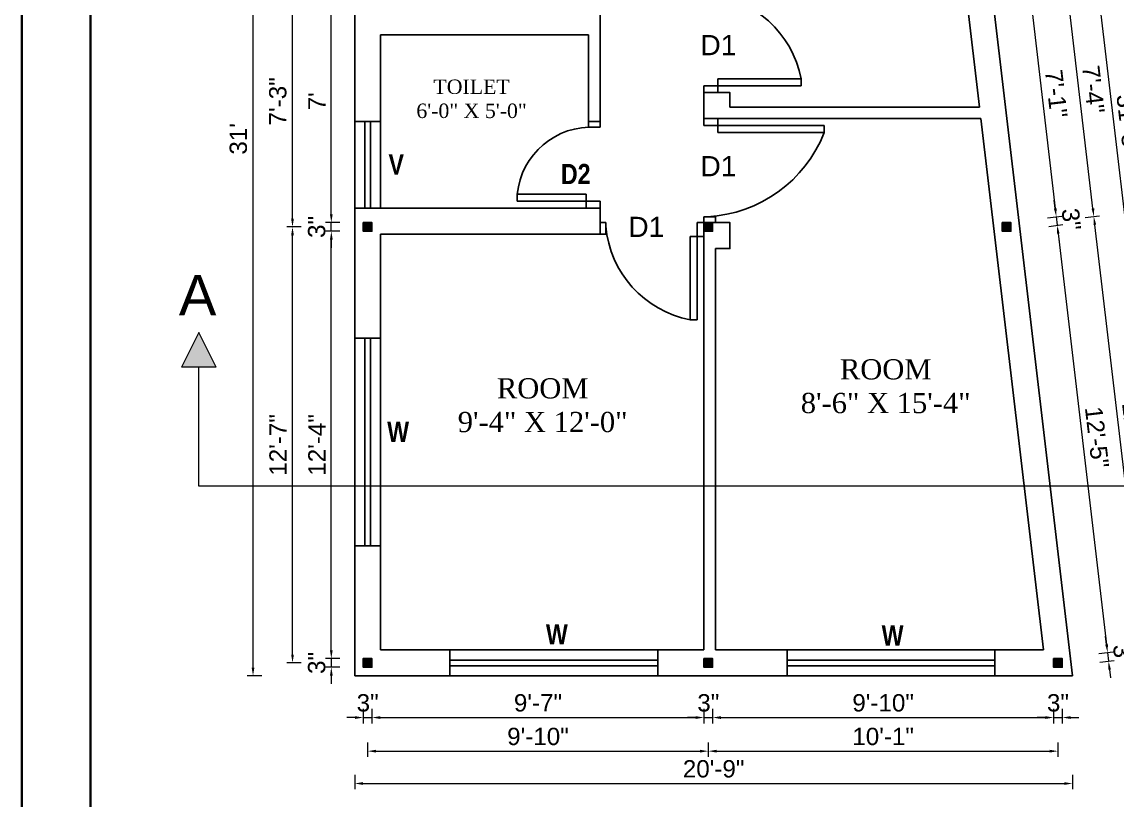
# Model space of a CAD drawing. Header units: inches. Extents: x 54699 to 80583, y -8431 to -3547.
# Drawn here: x 74116.4 to 74495.8, y -8177.5 to -7908 of the extents above; entities that cross this region are included whole.
import ezdxf

# ---------------------------------------------------------------- set-up
doc = ezdxf.new("R2010")
doc.units = ezdxf.units.IN
doc.header["$LTSCALE"] = 0.5
doc.header["$MEASUREMENT"] = 0
doc.header["$PDMODE"] = 66
doc.layers.add('DIMENSION', color=5, linetype='Continuous')
doc.layers.add('Normal Wall', color=7, linetype='Continuous', lineweight=35, true_color=0xffaf89)
for name, color, linetype, lineweight in [('steps', 253, 'Continuous', 20), ('Toilet', 7, 'Continuous', 25), ('truss', 1, 'Continuous', 25)]:
    doc.layers.add(name, color=color, linetype=linetype, lineweight=lineweight)
doc.styles.add('Lettring Text', font='arial.ttf')
doc.styles.get("Standard").update_dxf_attribs({"font": 'arial.ttf'})
doc.dimstyles.new('Copy of Standard', dxfattribs={"dimtxt": 6, "dimasz": 2.875, "dimexe": 2, "dimexo": 4, "dimgap": 2, "dimtad": 1, "dimdec": 0, "dimrnd": 1, "dimzin": 0, "dimdsep": 46, "dimlunit": 4, "dimtxsty": 'Lettring Text', "dimcen": 0.1, "dimclrd": 7, "dimclre": 7, "dimclrt": 7, "dimazin": 0, "dimtfac": 0.645, "dimtdec": 0, "dimtmove": 1, "dimatfit": 0, "dimfxl": 3, "dimfxlon": 1, "dimtfillclr": 256, "dimtolj": 1, "dimtzin": 0, "dimlwd": -1, "dimlwe": -1, "dimarcsym": 2})
pattern_1 = [(45, (302.79075, -2994.14449), (-0.08838834765, 0.08838834765), [])]
pattern_2 = [(45, (303.29075, -2994.14449), (-0.08838834765, 0.08838834765), [])]

# ---------------------------------------------------------------- blocks, each defined once
blk = doc.blocks.new('*D1242')
at = {"layer": 'Defpoints', "color": 0, "transparency": 16777216}
for p in [(74234.69, -8131.46), (74237.69, -8131.46), (74237.69, -8148.9)]:
    blk.add_point(p, dxfattribs=at)
at = {"layer": 'steps', "color": 7, "transparency": 16777216}
for p, q in [((74234.69, -8145.9), (74234.69, -8150.9)), ((74237.69, -8145.9), (74237.69, -8150.9)), ((74231.81, -8148.9), (74228.94, -8148.9)), ((74234.69, -8148.9), (74237.69, -8148.9)), ((74240.56, -8148.9), (74243.44, -8148.9))]:
    blk.add_line(p, q, dxfattribs=at)
for points in [[(74231.81, -8148.42), (74231.81, -8149.38), (74234.69, -8148.9)], [(74240.56, -8148.42), (74240.56, -8149.38), (74237.69, -8148.9)]]:
    blk.add_solid(points, dxfattribs=at)
at = {"layer": 'steps', "color": 7, "transparency": 16777216, "insert": (74236.19, -8143.83), "char_height": 6, "attachment_point": 5, "style": 'Lettring Text'}
blk.add_mtext('\\A1;3"', dxfattribs=at)
blk = doc.blocks.new('*D1243')
at = {"layer": 'Defpoints', "color": 0, "transparency": 16777216}
for p in [(74237.69, -8131.46), (74352.69, -8131.46), (74352.69, -8148.9)]:
    blk.add_point(p, dxfattribs=at)
at = {"layer": 'steps', "color": 7, "transparency": 16777216}
for p, q in [((74237.69, -8145.9), (74237.69, -8150.9)), ((74352.69, -8145.9), (74352.69, -8150.9)), ((74240.56, -8148.9), (74349.81, -8148.9))]:
    blk.add_line(p, q, dxfattribs=at)
for points in [[(74240.56, -8148.42), (74240.56, -8149.38), (74237.69, -8148.9)], [(74349.81, -8148.42), (74349.81, -8149.38), (74352.69, -8148.9)]]:
    blk.add_solid(points, dxfattribs=at)
at = {"layer": 'steps', "color": 7, "transparency": 16777216, "insert": (74295.19, -8143.83), "char_height": 6, "attachment_point": 5, "style": 'Lettring Text'}
blk.add_mtext('\\A1;9\'-7"', dxfattribs=at)
blk = doc.blocks.new('*D1244')
at = {"layer": 'Defpoints', "color": 0, "transparency": 16777216}
for p in [(74352.69, -8131.46), (74355.69, -8131.46), (74355.69, -8148.9)]:
    blk.add_point(p, dxfattribs=at)
at = {"layer": 'steps', "color": 7, "transparency": 16777216}
for p, q in [((74352.69, -8145.9), (74352.69, -8150.9)), ((74355.69, -8145.9), (74355.69, -8150.9)), ((74349.81, -8148.9), (74346.94, -8148.9)), ((74352.69, -8148.9), (74355.69, -8148.9)), ((74358.56, -8148.9), (74361.44, -8148.9))]:
    blk.add_line(p, q, dxfattribs=at)
for points in [[(74349.81, -8148.42), (74349.81, -8149.38), (74352.69, -8148.9)], [(74358.56, -8148.42), (74358.56, -8149.38), (74355.69, -8148.9)]]:
    blk.add_solid(points, dxfattribs=at)
at = {"layer": 'steps', "color": 7, "transparency": 16777216, "insert": (74354.19, -8143.83), "char_height": 6, "attachment_point": 5, "style": 'Lettring Text'}
blk.add_mtext('\\A1;3"', dxfattribs=at)
blk = doc.blocks.new('*D1247')
at = {"layer": 'Defpoints', "color": 0, "transparency": 16777216}
for p in [(74355.69, -8131.46), (74473.81, -8131.46), (74473.81, -8148.9)]:
    blk.add_point(p, dxfattribs=at)
at = {"layer": 'steps', "color": 7, "transparency": 16777216}
for p, q in [((74355.69, -8145.9), (74355.69, -8150.9)), ((74473.81, -8145.9), (74473.81, -8150.9)), ((74358.56, -8148.9), (74470.94, -8148.9))]:
    blk.add_line(p, q, dxfattribs=at)
for points in [[(74358.56, -8148.42), (74358.56, -8149.38), (74355.69, -8148.9)], [(74470.94, -8148.42), (74470.94, -8149.38), (74473.81, -8148.9)]]:
    blk.add_solid(points, dxfattribs=at)
at = {"layer": 'steps', "color": 7, "transparency": 16777216, "insert": (74414.75, -8143.83), "char_height": 6, "attachment_point": 5, "style": 'Lettring Text'}
blk.add_mtext('\\A1;9\'-10"', dxfattribs=at)
blk = doc.blocks.new('*D1248')
at = {"layer": 'Defpoints', "color": 0, "transparency": 16777216}
for p in [(74473.81, -8131.46), (74476.81, -8131.46), (74476.81, -8148.9)]:
    blk.add_point(p, dxfattribs=at)
at = {"layer": 'steps', "color": 7, "transparency": 16777216}
for p, q in [((74473.81, -8145.9), (74473.81, -8150.9)), ((74476.81, -8145.9), (74476.81, -8150.9)), ((74470.94, -8148.9), (74468.06, -8148.9)), ((74473.81, -8148.9), (74476.81, -8148.9)), ((74479.69, -8148.9), (74482.56, -8148.9))]:
    blk.add_line(p, q, dxfattribs=at)
for points in [[(74470.94, -8148.42), (74470.94, -8149.38), (74473.81, -8148.9)], [(74479.69, -8148.42), (74479.69, -8149.38), (74476.81, -8148.9)]]:
    blk.add_solid(points, dxfattribs=at)
at = {"layer": 'steps', "color": 7, "transparency": 16777216, "insert": (74475.31, -8143.83), "char_height": 6, "attachment_point": 5, "style": 'Lettring Text'}
blk.add_mtext('\\A1;3"', dxfattribs=at)
blk = doc.blocks.new('*D1249')
at = {"layer": 'Defpoints', "color": 0, "transparency": 16777216}
for p in [(74236.19, -8129.96), (74354.19, -8129.96), (74354.19, -8160.54)]:
    blk.add_point(p, dxfattribs=at)
at = {"layer": 'steps', "color": 7, "transparency": 16777216}
for p, q in [((74236.19, -8157.54), (74236.19, -8162.54)), ((74354.19, -8157.54), (74354.19, -8162.54)), ((74239.06, -8160.54), (74351.31, -8160.54))]:
    blk.add_line(p, q, dxfattribs=at)
for points in [[(74239.06, -8160.06), (74239.06, -8161.02), (74236.19, -8160.54)], [(74351.31, -8160.06), (74351.31, -8161.02), (74354.19, -8160.54)]]:
    blk.add_solid(points, dxfattribs=at)
at = {"layer": 'steps', "color": 7, "transparency": 16777216, "insert": (74295.19, -8155.47), "char_height": 6, "attachment_point": 5, "style": 'Lettring Text'}
blk.add_mtext('\\A1;9\'-10"', dxfattribs=at)
blk = doc.blocks.new('*D1250')
at = {"layer": 'Defpoints', "color": 0, "transparency": 16777216}
for p in [(74354.19, -8129.96), (74475.31, -8129.96), (74475.31, -8160.54)]:
    blk.add_point(p, dxfattribs=at)
at = {"layer": 'steps', "color": 7, "transparency": 16777216}
for p, q in [((74354.19, -8157.54), (74354.19, -8162.54)), ((74475.31, -8157.54), (74475.31, -8162.54)), ((74357.06, -8160.54), (74472.44, -8160.54))]:
    blk.add_line(p, q, dxfattribs=at)
for points in [[(74357.06, -8160.06), (74357.06, -8161.02), (74354.19, -8160.54)], [(74472.44, -8160.06), (74472.44, -8161.02), (74475.31, -8160.54)]]:
    blk.add_solid(points, dxfattribs=at)
at = {"layer": 'steps', "color": 7, "transparency": 16777216, "insert": (74414.75, -8155.47), "char_height": 6, "attachment_point": 5, "style": 'Lettring Text'}
blk.add_mtext('\\A1;10\'-1"', dxfattribs=at)
blk = doc.blocks.new('*D1245')
at = {"layer": 'Defpoints', "color": 0, "transparency": 16777216}
for p in [(74231.69, -8134.46), (74480.37, -8134.46), (74480.37, -8171.74)]:
    blk.add_point(p, dxfattribs=at)
at = {"layer": 'steps', "color": 7, "transparency": 16777216}
for p, q in [((74231.69, -8168.74), (74231.69, -8173.74)), ((74480.37, -8168.74), (74480.37, -8173.74)), ((74234.56, -8171.74), (74477.5, -8171.74))]:
    blk.add_line(p, q, dxfattribs=at)
for points in [[(74234.56, -8171.26), (74234.56, -8172.22), (74231.69, -8171.74)], [(74477.5, -8171.26), (74477.5, -8172.22), (74480.37, -8171.74)]]:
    blk.add_solid(points, dxfattribs=at)
at = {"layer": 'steps', "color": 7, "transparency": 16777216, "insert": (74356.03, -8166.68), "char_height": 6, "attachment_point": 5, "style": 'Lettring Text'}
blk.add_mtext('\\A1;20\'-9"', dxfattribs=at)
blk = doc.blocks.new('*D1246')
at = {"layer": 'Defpoints', "color": 0, "transparency": 16777216}
for p in [(74234.69, -8128.46), (74223.6, -8131.46), (74234.69, -8131.46)]:
    blk.add_point(p, dxfattribs=at)
at = {"layer": 'steps', "color": 7, "transparency": 16777216}
for p, q in [((74223.6, -8125.58), (74223.6, -8122.71)), ((74226.6, -8128.46), (74221.6, -8128.46)), ((74223.6, -8128.46), (74223.6, -8131.46)), ((74226.6, -8131.46), (74221.6, -8131.46)), ((74223.6, -8134.33), (74223.6, -8137.21))]:
    blk.add_line(p, q, dxfattribs=at)
for points in [[(74223.13, -8125.58), (74224.08, -8125.58), (74223.6, -8128.46)], [(74223.13, -8134.33), (74224.08, -8134.33), (74223.6, -8131.46)]]:
    blk.add_solid(points, dxfattribs=at)
at = {"layer": 'steps', "color": 7, "transparency": 16777216, "insert": (74218.54, -8129.96), "char_height": 6, "attachment_point": 5, "rotation": 90, "style": 'Lettring Text'}
blk.add_mtext('\\A1;3"', dxfattribs=at)
blk = doc.blocks.new('*D1251')
at = {"layer": 'Defpoints', "color": 0, "transparency": 16777216}
for p in [(74223.6, -7980.46), (74234.69, -7980.46), (74234.69, -8128.46)]:
    blk.add_point(p, dxfattribs=at)
at = {"layer": 'steps', "color": 7, "transparency": 16777216}
for p, q in [((74226.6, -7980.46), (74221.6, -7980.46)), ((74223.6, -8125.58), (74223.6, -7983.33)), ((74226.6, -8128.46), (74221.6, -8128.46))]:
    blk.add_line(p, q, dxfattribs=at)
for points in [[(74223.13, -7983.33), (74224.08, -7983.33), (74223.6, -7980.46)], [(74223.13, -8125.58), (74224.08, -8125.58), (74223.6, -8128.46)]]:
    blk.add_solid(points, dxfattribs=at)
at = {"layer": 'steps', "color": 7, "transparency": 16777216, "insert": (74218.59, -8054.46), "char_height": 6, "attachment_point": 5, "rotation": 90, "style": 'Lettring Text'}
blk.add_mtext('\\A1;12\'-4"', dxfattribs=at)
blk = doc.blocks.new('*D1252')
at = {"layer": 'Defpoints', "color": 0, "transparency": 16777216}
for p in [(74223.6, -7977.46), (74234.69, -7977.46), (74234.69, -7980.46)]:
    blk.add_point(p, dxfattribs=at)
at = {"layer": 'steps', "color": 7, "transparency": 16777216}
for p, q in [((74223.6, -7974.58), (74223.6, -7971.71)), ((74226.6, -7977.46), (74221.6, -7977.46)), ((74223.6, -7980.46), (74223.6, -7977.46)), ((74226.6, -7980.46), (74221.6, -7980.46)), ((74223.6, -7983.33), (74223.6, -7986.21))]:
    blk.add_line(p, q, dxfattribs=at)
for points in [[(74223.13, -7974.58), (74224.08, -7974.58), (74223.6, -7977.46)], [(74223.13, -7983.33), (74224.08, -7983.33), (74223.6, -7980.46)]]:
    blk.add_solid(points, dxfattribs=at)
at = {"layer": 'steps', "color": 7, "transparency": 16777216, "insert": (74218.54, -7978.96), "char_height": 6, "attachment_point": 5, "rotation": 90, "style": 'Lettring Text'}
blk.add_mtext('\\A1;3"', dxfattribs=at)
blk = doc.blocks.new('*D1253')
at = {"layer": 'Defpoints', "color": 0, "transparency": 16777216}
for p in [(74223.6, -7893.46), (74234.69, -7893.46), (74234.69, -7977.46)]:
    blk.add_point(p, dxfattribs=at)
at = {"layer": 'steps', "color": 7, "transparency": 16777216}
for p, q in [((74226.6, -7893.46), (74221.6, -7893.46)), ((74223.6, -7974.58), (74223.6, -7896.33)), ((74226.6, -7977.46), (74221.6, -7977.46))]:
    blk.add_line(p, q, dxfattribs=at)
for points in [[(74223.13, -7896.33), (74224.08, -7896.33), (74223.6, -7893.46)], [(74223.13, -7974.58), (74224.08, -7974.58), (74223.6, -7977.46)]]:
    blk.add_solid(points, dxfattribs=at)
at = {"layer": 'steps', "color": 7, "transparency": 16777216, "insert": (74218.6, -7935.46), "char_height": 6, "attachment_point": 5, "rotation": 90, "style": 'Lettring Text'}
blk.add_mtext("\\A1;7'", dxfattribs=at)
blk = doc.blocks.new('*D1257')
at = {"layer": 'Defpoints', "color": 0, "transparency": 16777216}
for p in [(74210.16, -7978.96), (74236.19, -7978.96), (74236.19, -8129.96)]:
    blk.add_point(p, dxfattribs=at)
at = {"layer": 'steps', "color": 7, "transparency": 16777216}
for p, q in [((74213.16, -7978.96), (74208.16, -7978.96)), ((74210.16, -8127.08), (74210.16, -7981.83)), ((74213.16, -8129.96), (74208.16, -8129.96))]:
    blk.add_line(p, q, dxfattribs=at)
for points in [[(74209.68, -7981.83), (74210.63, -7981.83), (74210.16, -7978.96)], [(74209.68, -8127.08), (74210.63, -8127.08), (74210.16, -8129.96)]]:
    blk.add_solid(points, dxfattribs=at)
at = {"layer": 'steps', "color": 7, "transparency": 16777216, "insert": (74205.14, -8054.46), "char_height": 6, "attachment_point": 5, "rotation": 90, "style": 'Lettring Text'}
blk.add_mtext('\\A1;12\'-7"', dxfattribs=at)
blk = doc.blocks.new('*D1258')
at = {"layer": 'Defpoints', "color": 0, "transparency": 16777216}
for p in [(74210.16, -7891.96), (74236.19, -7891.96), (74236.19, -7978.96)]:
    blk.add_point(p, dxfattribs=at)
at = {"layer": 'steps', "color": 7, "transparency": 16777216}
for p, q in [((74213.16, -7891.96), (74208.16, -7891.96)), ((74210.16, -7976.08), (74210.16, -7894.83)), ((74213.16, -7978.96), (74208.16, -7978.96))]:
    blk.add_line(p, q, dxfattribs=at)
for points in [[(74209.68, -7894.83), (74210.63, -7894.83), (74210.16, -7891.96)], [(74209.68, -7976.08), (74210.63, -7976.08), (74210.16, -7978.96)]]:
    blk.add_solid(points, dxfattribs=at)
at = {"layer": 'steps', "color": 7, "transparency": 16777216, "insert": (74205.09, -7935.46), "char_height": 6, "attachment_point": 5, "rotation": 90, "style": 'Lettring Text'}
blk.add_mtext('\\A1;7\'-3"', dxfattribs=at)
blk = doc.blocks.new('*D1260')
at = {"layer": 'Defpoints', "color": 0, "transparency": 16777216}
for p in [(74196.48, -7762.46), (74231.69, -7762.46), (74231.69, -8134.46)]:
    blk.add_point(p, dxfattribs=at)
at = {"layer": 'steps', "color": 7, "transparency": 16777216}
for p, q in [((74199.48, -7762.46), (74194.48, -7762.46)), ((74196.48, -8131.58), (74196.48, -7765.33)), ((74199.48, -8134.46), (74194.48, -8134.46))]:
    blk.add_line(p, q, dxfattribs=at)
for points in [[(74196, -7765.33), (74196.96, -7765.33), (74196.48, -7762.46)], [(74196, -8131.58), (74196.96, -8131.58), (74196.48, -8134.46)]]:
    blk.add_solid(points, dxfattribs=at)
at = {"layer": 'steps', "color": 7, "transparency": 16777216, "insert": (74191.41, -7948.46), "char_height": 6, "attachment_point": 5, "rotation": 90, "style": 'Lettring Text'}
blk.add_mtext("\\A1;31'", dxfattribs=at)
blk = doc.blocks.new('*D1261')
at = {"layer": 'Defpoints', "color": 0, "transparency": 16777216}
for p in [(74487.75, -7975.4), (74457.53, -7978.96), (74475.31, -8129.96)]:
    blk.add_point(p, dxfattribs=at)
at = {"layer": 'steps', "color": 7, "transparency": 16777216}
for p, q in [((74484.77, -7975.75), (74489.73, -7975.16)), ((74505.19, -8123.54), (74488.08, -7978.25)), ((74502.55, -8126.75), (74507.51, -8126.16))]:
    blk.add_line(p, q, dxfattribs=at)
for points in [[(74488.56, -7978.2), (74487.61, -7978.31), (74487.75, -7975.4)], [(74505.67, -8123.49), (74504.72, -8123.6), (74505.53, -8126.4)]]:
    blk.add_solid(points, dxfattribs=at)
at = {"layer": 'steps', "color": 7, "transparency": 16777216, "insert": (74501.66, -8050.3), "char_height": 6, "attachment_point": 5, "rotation": 276.7164, "style": 'Lettring Text'}
blk.add_mtext('\\A1;12\'-8"', dxfattribs=at)
blk = doc.blocks.new('*D1229')
at = {"layer": 'Defpoints', "color": 0, "transparency": 16777216}
for p in [(74447.46, -7893.46), (74457.35, -7977.46), (74474.71, -7975.41)]:
    blk.add_point(p, dxfattribs=at)
at = {"layer": 'steps', "color": 7, "transparency": 16777216}
for p, q in [((74461.84, -7891.76), (74466.81, -7891.18)), ((74465.16, -7894.27), (74474.38, -7972.56)), ((74471.73, -7975.76), (74476.7, -7975.18))]:
    blk.add_line(p, q, dxfattribs=at)
for points in [[(74465.63, -7894.21), (74464.68, -7894.32), (74464.82, -7891.41)], [(74474.85, -7972.5), (74473.9, -7972.61), (74474.71, -7975.41)]]:
    blk.add_solid(points, dxfattribs=at)
at = {"layer": 'steps', "color": 7, "transparency": 16777216, "insert": (74474.74, -7932.82), "char_height": 6, "attachment_point": 5, "rotation": 276.7164, "style": 'Lettring Text'}
blk.add_mtext('\\A1;7\'-1"', dxfattribs=at)
blk = doc.blocks.new('*D1230')
at = {"layer": 'Defpoints', "color": 0, "transparency": 16777216}
for p in [(74457.35, -7977.46), (74457.7, -7980.46), (74475.07, -7978.41)]:
    blk.add_point(p, dxfattribs=at)
at = {"layer": 'steps', "color": 7, "transparency": 16777216}
for p, q in [((74474.38, -7972.56), (74474.04, -7969.7)), ((74471.73, -7975.76), (74476.7, -7975.18)), ((74474.71, -7975.41), (74475.07, -7978.41)), ((74472.09, -7978.76), (74477.05, -7978.18)), ((74475.4, -7981.27), (74475.74, -7984.12))]:
    blk.add_line(p, q, dxfattribs=at)
for points in [[(74474.85, -7972.5), (74473.9, -7972.61), (74474.71, -7975.41)], [(74475.88, -7981.21), (74474.93, -7981.32), (74475.07, -7978.41)]]:
    blk.add_solid(points, dxfattribs=at)
at = {"layer": 'steps', "color": 7, "transparency": 16777216, "insert": (74479.92, -7976.32), "char_height": 6, "attachment_point": 5, "rotation": 276.7164, "style": 'Lettring Text'}
blk.add_mtext('\\A1;3"', dxfattribs=at)
blk = doc.blocks.new('*D1231')
at = {"layer": 'Defpoints', "color": 0, "transparency": 16777216}
for p in [(74457.7, -7980.46), (74475.13, -8128.46), (74492.49, -8126.41)]:
    blk.add_point(p, dxfattribs=at)
at = {"layer": 'steps', "color": 7, "transparency": 16777216}
for p, q in [((74472.09, -7978.76), (74477.05, -7978.18)), ((74475.4, -7981.27), (74492.16, -8123.56)), ((74489.52, -8126.76), (74494.48, -8126.18))]:
    blk.add_line(p, q, dxfattribs=at)
for points in [[(74475.88, -7981.21), (74474.93, -7981.32), (74475.07, -7978.41)], [(74492.63, -8123.5), (74491.68, -8123.61), (74492.49, -8126.41)]]:
    blk.add_solid(points, dxfattribs=at)
at = {"layer": 'steps', "color": 7, "transparency": 16777216, "insert": (74488.81, -8051.82), "char_height": 6, "attachment_point": 5, "rotation": 276.7164, "style": 'Lettring Text'}
blk.add_mtext('\\A1;12\'-5"', dxfattribs=at)
blk = doc.blocks.new('*D1232')
at = {"layer": 'Defpoints', "color": 0, "transparency": 16777216}
for p in [(74475.13, -8128.46), (74492.85, -8129.41), (74475.49, -8131.46)]:
    blk.add_point(p, dxfattribs=at)
at = {"layer": 'steps', "color": 7, "transparency": 16777216}
for p, q in [((74492.16, -8123.56), (74491.82, -8120.7)), ((74489.52, -8126.76), (74494.48, -8126.18)), ((74489.87, -8129.76), (74494.83, -8129.18)), ((74492.49, -8126.41), (74492.85, -8129.41)), ((74493.18, -8132.27), (74493.52, -8135.12))]:
    blk.add_line(p, q, dxfattribs=at)
for points in [[(74492.63, -8123.5), (74491.68, -8123.61), (74492.49, -8126.41)], [(74493.66, -8132.21), (74492.71, -8132.32), (74492.85, -8129.41)]]:
    blk.add_solid(points, dxfattribs=at)
at = {"layer": 'steps', "color": 7, "transparency": 16777216, "insert": (74497.7, -8127.32), "char_height": 6, "attachment_point": 5, "rotation": 276.7164, "style": 'Lettring Text'}
blk.add_mtext('\\A1;3"', dxfattribs=at)
blk = doc.blocks.new('*D1262')
at = {"layer": 'Defpoints', "color": 0, "transparency": 16777216}
for p in [(74477.5, -7888.4), (74447.28, -7891.96), (74457.53, -7978.96)]:
    blk.add_point(p, dxfattribs=at)
at = {"layer": 'steps', "color": 7, "transparency": 16777216}
for p, q in [((74474.52, -7888.75), (74479.49, -7888.16)), ((74487.41, -7972.54), (74477.84, -7891.25)), ((74484.77, -7975.75), (74489.73, -7975.16))]:
    blk.add_line(p, q, dxfattribs=at)
for points in [[(74478.31, -7891.2), (74477.36, -7891.31), (74477.5, -7888.4)], [(74487.88, -7972.49), (74486.93, -7972.6), (74487.75, -7975.4)]]:
    blk.add_solid(points, dxfattribs=at)
at = {"layer": 'steps', "color": 7, "transparency": 16777216, "insert": (74487.59, -7931.31), "char_height": 6, "attachment_point": 5, "rotation": 276.7164, "style": 'Lettring Text'}
blk.add_mtext('\\A1;7\'-4"', dxfattribs=at)
blk = doc.blocks.new('*D1263')
at = {"layer": 'Defpoints', "color": 0, "transparency": 16777216}
for p in [(74436.56, -7762.46), (74516.59, -8130.19), (74480.37, -8134.46)]:
    blk.add_point(p, dxfattribs=at)
at = {"layer": 'steps', "color": 7, "transparency": 16777216}
for p, q in [((74469.81, -7758.54), (74474.77, -7757.96)), ((74473.12, -7761.04), (74516.26, -8127.33)), ((74513.61, -8130.54), (74518.58, -8129.96))]:
    blk.add_line(p, q, dxfattribs=at)
for points in [[(74473.6, -7760.99), (74472.65, -7761.1), (74472.78, -7758.19)], [(74516.73, -8127.28), (74515.78, -8127.39), (74516.59, -8130.19)]]:
    blk.add_solid(points, dxfattribs=at)
at = {"layer": 'steps', "color": 7, "transparency": 16777216, "insert": (74499.72, -7943.6), "char_height": 6, "attachment_point": 5, "rotation": 276.7164, "style": 'Lettring Text'}
blk.add_mtext('\\A1;31\'-3"', dxfattribs=at)

msp = doc.modelspace()

# ---------------------------------------------------------------- hatches: boundary and pattern name
at = {"linetype": 'ByBlock', "lineweight": 5}
msp.add_hatch(color=7, dxfattribs=at).paths.add_polyline_path([(74177.69, -8015.57), (74183.69, -8027.57), (74171.69, -8027.57)])
at = {"layer": 'Toilet'}
h = msp.add_hatch(dxfattribs=at)
h.set_pattern_fill('ANSI31', color=256)
h.set_pattern_definition(pattern_2)
h.paths.add_polyline_path([(74234.69, -7980.46), (74237.69, -7980.46), (74237.69, -7977.46), (74234.69, -7977.46)])
h = msp.add_hatch(dxfattribs=at)
h.set_pattern_fill('ANSI31', color=256)
h.set_pattern_definition(pattern_1)
h.paths.add_polyline_path([(74355.69, -7980.46), (74355.69, -7977.46), (74352.69, -7977.46), (74352.69, -7980.46)])
h = msp.add_hatch(dxfattribs=at)
h.set_pattern_fill('ANSI31', color=256)
h.set_pattern_definition(pattern_2)
h.paths.add_polyline_path([(74456.03, -7977.46), (74456.03, -7980.46), (74459.03, -7980.46), (74459.03, -7977.46)])
h = msp.add_hatch(dxfattribs=at)
h.set_pattern_fill('ANSI31', color=256)
h.set_pattern_definition(pattern_2)
h.paths.add_polyline_path([(74237.69, -8128.46), (74234.69, -8128.46), (74234.69, -8131.46), (74237.69, -8131.46)])
h = msp.add_hatch(dxfattribs=at)
h.set_pattern_fill('ANSI31', color=256)
h.set_pattern_definition(pattern_1)
h.paths.add_polyline_path([(74352.69, -8131.46), (74355.69, -8131.46), (74355.69, -8128.46), (74352.69, -8128.46)])
h = msp.add_hatch(dxfattribs=at)
h.set_pattern_fill('ANSI31', color=256)
h.set_pattern_definition(pattern_2)
h.paths.add_polyline_path([(74473.81, -8131.46), (74476.81, -8131.46), (74476.81, -8128.46), (74473.81, -8128.46)])

# ---------------------------------------------------------------- linework, layer by layer
at = {"color": 7, "linetype": 'ByBlock', "lineweight": 5}
for p, q in [((74177.69, -8015.57), (74171.69, -8027.57)), ((74183.69, -8027.57), (74177.69, -8015.57)), ((74183.69, -8027.57), (74171.69, -8027.57)), ((74177.69, -8068.74), (74177.69, -8027.57)), ((74526.63, -8068.74), (74177.69, -8068.74))]:
    msp.add_line(p, q, dxfattribs=at)
at = {"layer": 'DIMENSION', "ltscale": 7}
for p, q in [((74357.49, -7927.66), (74386.37, -7927.66)), ((74357.49, -7930.06), (74357.49, -7927.66)), ((74386.37, -7930.06), (74386.37, -7927.66)), ((74357.49, -7930.06), (74352.69, -7930.06)), ((74352.69, -7930.06), (74352.69, -7932.46)), ((74352.69, -7932.46), (74357.49, -7932.46)), ((74357.49, -7930.06), (74386.37, -7930.06)), ((74357.49, -7932.46), (74357.49, -7930.06)), ((74240.69, -7942.46), (74231.69, -7942.46)), ((74235.19, -7972.46), (74235.19, -7942.46)), ((74237.19, -7972.46), (74237.19, -7942.46)), ((74312.69, -7944.46), (74312.69, -7942.46)), ((74316.69, -7944.46), (74316.69, -7942.46)), ((74352.69, -7943.86), (74352.69, -7941.46)), ((74352.69, -7941.46), (74357.49, -7941.46)), ((74357.49, -7943.86), (74352.69, -7943.86)), ((74357.49, -7941.46), (74357.49, -7943.86)), ((74357.49, -7943.86), (74394.37, -7943.86)), ((74357.49, -7943.86), (74357.49, -7946.26)), ((74394.37, -7943.86), (74394.37, -7946.26)), ((74316.69, -7944.46), (74312.69, -7944.46)), ((74357.49, -7946.26), (74394.37, -7946.26)), ((74311.89, -7967.66), (74288.01, -7967.66)), ((74288.01, -7970.06), (74288.01, -7967.66)), ((74311.89, -7970.06), (74288.01, -7970.06)), ((74311.89, -7970.06), (74311.89, -7967.66)), ((74311.89, -7972.46), (74311.89, -7970.06)), ((74311.89, -7970.06), (74316.69, -7970.06)), ((74316.69, -7970.06), (74316.69, -7972.46)), ((74240.69, -7972.46), (74231.69, -7972.46)), ((74316.69, -7972.46), (74311.89, -7972.46)), ((74318.69, -7977.46), (74316.69, -7977.46)), ((74318.69, -7977.46), (74318.69, -7981.46)), ((74350.29, -7982.26), (74350.29, -7977.46)), ((74350.29, -7977.46), (74352.69, -7977.46)), ((74352.69, -7975.46), (74356.69, -7975.46)), ((74352.69, -7975.46), (74352.69, -7977.46)), ((74352.69, -7977.46), (74352.69, -7982.26)), ((74356.69, -7975.46), (74356.69, -7977.46)), ((74318.69, -7981.46), (74316.69, -7981.46)), ((74347.89, -7982.26), (74347.89, -8011.13)), ((74350.29, -7982.26), (74347.89, -7982.26)), ((74350.29, -7982.26), (74350.29, -8011.13)), ((74352.69, -7982.26), (74350.29, -7982.26)), ((74350.29, -8011.13), (74347.89, -8011.13)), ((74240.69, -8017.46), (74231.69, -8017.46)), ((74235.19, -8089.46), (74235.19, -8017.46)), ((74237.19, -8089.46), (74237.19, -8017.46)), ((74240.69, -8089.46), (74231.69, -8089.46)), ((74264.69, -8125.46), (74264.69, -8134.46)), ((74336.69, -8125.46), (74336.69, -8134.46)), ((74381.47, -8125.46), (74381.47, -8134.46)), ((74453.47, -8125.46), (74453.47, -8134.46)), ((74336.69, -8128.96), (74264.69, -8128.96)), ((74453.47, -8128.96), (74381.47, -8128.96)), ((74336.69, -8130.96), (74264.69, -8130.96)), ((74453.47, -8130.96), (74381.47, -8130.96))]:
    msp.add_line(p, q, dxfattribs=at)
for centre, radius, start, end in [((74350.8, -7934.55), 36.23, 10.9657, 84.9754), ((74313.62, -7970.12), 25.72, 86.0106, 174.5071), ((74351.37, -7929.32), 46.21, 273.2197, 338.5019), ((74354.78, -7975.56), 36.23, 185.0246, 259.0343)]:
    msp.add_arc(centre, radius, start, end, dxfattribs=at)
at = {"layer": 'Normal Wall'}
for points in [[(74116.42, -7680.87), (75174.43, -7680.87), (75174.43, -8431.39), (74116.42, -8431.39)], [(74116.42, -7680.87), (75174.43, -7680.87), (75174.43, -8431.39), (74116.42, -8431.39)], [(75162.52, -7692.77), (74140.24, -7692.77), (74140.24, -8419.49), (75162.52, -8419.49)], [(75162.52, -7692.77), (74140.24, -7692.77), (74140.24, -8419.49), (75162.52, -8419.49)]]:
    msp.add_lwpolyline(points, close=True, dxfattribs=at)
at = {"layer": 'Toilet'}
for p, q in [((74231.69, -8134.46), (74231.69, -7762.46)), ((74436.56, -7762.46), (74480.37, -8134.46)), ((74428.56, -7771.46), (74448.11, -7937.46)), ((74316.69, -7942.46), (74316.69, -7903.46)), ((74240.69, -7972.46), (74240.69, -7912.46)), ((74240.69, -7912.46), (74312.69, -7912.46)), ((74312.69, -7942.46), (74312.69, -7912.46)), ((74361.69, -7937.46), (74448.11, -7937.46)), ((74316.69, -7942.46), (74312.69, -7942.46)), ((74361.69, -7941.46), (74448.58, -7941.46)), ((74448.58, -7941.46), (74470.25, -8125.46)), ((74240.69, -7972.46), (74316.69, -7972.46)), ((74316.69, -7981.46), (74316.69, -7972.46)), ((74316.69, -7977.46), (74318.69, -7977.46)), ((74352.69, -7977.46), (74352.69, -7975.46)), ((74352.69, -7975.46), (74356.69, -7975.46)), ((74352.69, -7977.46), (74356.69, -7977.46)), ((74240.69, -8125.46), (74240.69, -7981.46)), ((74240.69, -7981.46), (74316.69, -7981.46)), ((74352.69, -8125.46), (74352.69, -7986.46)), ((74356.69, -8125.46), (74356.69, -7986.46)), ((74240.69, -8125.46), (74352.69, -8125.46)), ((74356.69, -8125.46), (74470.25, -8125.46)), ((74231.69, -8134.46), (74480.37, -8134.46))]:
    msp.add_line(p, q, dxfattribs=at)
for points in [[(74361.69, -7941.46), (74352.69, -7941.46), (74352.69, -7932.46), (74361.69, -7932.46), (74361.69, -7937.46)], [(74352.69, -7986.46), (74352.69, -7977.46), (74361.69, -7977.46), (74361.69, -7986.46), (74356.69, -7986.46)]]:
    msp.add_lwpolyline(points, dxfattribs=at)
for points in [[(74234.69, -7977.46), (74237.69, -7977.46), (74237.69, -7980.46), (74234.69, -7980.46)], [(74352.69, -7977.46), (74355.69, -7977.46), (74355.69, -7980.46), (74352.69, -7980.46)], [(74456.03, -7977.46), (74459.03, -7977.46), (74459.03, -7980.46), (74456.03, -7980.46)], [(74234.69, -8128.46), (74237.69, -8128.46), (74237.69, -8131.46), (74234.69, -8131.46)], [(74352.69, -8128.46), (74355.69, -8128.46), (74355.69, -8131.46), (74352.69, -8131.46)], [(74473.81, -8128.46), (74476.81, -8128.46), (74476.81, -8131.46), (74473.81, -8131.46)]]:
    msp.add_lwpolyline(points, close=True, dxfattribs=at)
at = {"layer": 'truss', "ltscale": 7}
for p, q in [((74352.69, -7930.06), (74352.69, -7932.46)), ((74352.69, -7932.46), (74356.69, -7932.46)), ((74316.69, -7942.46), (74312.69, -7942.46)), ((74352.69, -7941.46), (74356.69, -7941.46)), ((74352.69, -7943.86), (74352.69, -7941.46)), ((74316.69, -7970.06), (74316.69, -7972.46)), ((74316.69, -7972.46), (74312.69, -7972.46)), ((74316.69, -7977.46), (74316.69, -7981.46)), ((74350.29, -7977.46), (74352.69, -7977.46)), ((74352.69, -7977.46), (74356.69, -7977.46)), ((74352.69, -7977.46), (74352.69, -7981.46))]:
    msp.add_line(p, q, dxfattribs=at)

# ---------------------------------------------------------------- texts
at = {"color": 7, "linetype": 'ByBlock', "lineweight": 5, "insert": (74183.81, -7995.63), "char_height": 14, "width": 26.5803, "attachment_point": 3}
msp.add_mtext('A', dxfattribs=at)
at = {"layer": 'steps', "color": 7, "ltscale": 0.3, "char_height": 7}
for insert, attachment_point in [((74357.69, -7912.49), 2), ((74357.69, -7961.42), 8), ((74332.72, -7982.45), 8)]:
    msp.add_mtext_dynamic_manual_height_columns('{\\W1;D1}', width=18.6213, gutter_width=40, heights=[0], dxfattribs=dict(at, insert=insert, attachment_point=attachment_point))
at = {"layer": 'steps', "color": 7, "ltscale": 0.3, "attachment_point": 2}
for s, insert, char_height, width in [('{\\fTimes New Roman|b0|i0|c0|p18;TOILET\\P6\'-0" X 5\'-0"}', (74272.18, -7927.91), 5, 55.268), ('{\\fTechnic|b1|i0|c2|p2;V}', (74246.09, -7953.81), 7, 55.268), ('{\\fTechnic|b1|i0|c2|p2;D2}', (74308.27, -7957.14), 7, 55.268), ('{\\fTimes New Roman|b0|i0|c0|p18;ROOM \\P8\'-6" X 15\'-4"}', (74415.64, -8024.78), 7, 72.8187), ('{\\fTimes New Roman|b0|i0|c0|p18;ROOM \\P9\'-4" X 12\'-0"}', (74296.81, -8031.36), 7, 72.8187), ('{\\fTechnic|b1|i0|c2|p2;W}', (74246.75, -8046.44), 7, 55.268), ('{\\fTechnic|b1|i0|c2|p2;W}', (74301.73, -8116.58), 7, 55.268), ('{\\fTechnic|b1|i0|c2|p2;W}', (74418.03, -8116.99), 7, 55.268)]:
    msp.add_mtext(s, dxfattribs=dict(at, insert=insert, char_height=char_height, width=width))

# ---------------------------------------------------------------- dimensions: what is measured, and where the dimension line sits
at = {"layer": 'steps'}
for p1, p2, distance, picture, middle in [((74436.56, -7762.46), (74480.37, -8134.46), 36.47, '*D1263', (74499.72, -7943.6)), ((74475.31, -8129.96), (74457.53, -7978.96), -30.43, '*D1261', (74501.66, -8050.3))]:
    dim = msp.add_aligned_dim(p1=p1, p2=p2, distance=distance, dimstyle='Copy of Standard', dxfattribs=at)
    dim.commit()
    dim.dimension.update_dxf_attribs({"geometry": picture, "text_midpoint": middle})
for base, p1, p2, angle, picture, middle in [((74196.48, -7762.46), (74231.69, -8134.46), (74231.69, -7762.46), 90, '*D1260', (74191.41, -7948.46)), ((74477.5, -7888.4), (74457.53, -7978.96), (74447.28, -7891.96), 276.7164, '*D1262', (74487.59, -7931.31)), ((74210.16, -7891.96), (74236.19, -7978.96), (74236.19, -7891.96), 90, '*D1258', (74205.09, -7935.46)), ((74223.6, -7893.46), (74234.69, -7977.46), (74234.69, -7893.46), 90, '*D1253', (74218.6, -7935.46)), ((74474.71, -7975.41), (74447.46, -7893.46), (74457.35, -7977.46), 96.7164, '*D1229', (74474.74, -7932.82)), ((74210.16, -7978.96), (74236.19, -8129.96), (74236.19, -7978.96), 90, '*D1257', (74205.14, -8054.46)), ((74223.6, -7980.46), (74234.69, -8128.46), (74234.69, -7980.46), 90, '*D1251', (74218.59, -8054.46)), ((74492.49, -8126.41), (74457.7, -7980.46), (74475.13, -8128.46), 96.7164, '*D1231', (74488.81, -8051.82))]:
    dim = msp.add_linear_dim(base=base, p1=p1, p2=p2, angle=angle, dimstyle='Copy of Standard', dxfattribs=at)
    dim.commit()
    dim.dimension.update_dxf_attribs({"geometry": picture, "text_midpoint": middle})
for base, p1, p2, angle, picture, middle in [((74475.07, -7978.41), (74457.35, -7977.46), (74457.7, -7980.46), 96.7164, '*D1230', (74474.89, -7976.91)), ((74223.6, -7977.46), (74234.69, -7980.46), (74234.69, -7977.46), 90, '*D1252', (74223.6, -7978.96)), ((74492.85, -8129.41), (74475.13, -8128.46), (74475.49, -8131.46), 96.7164, '*D1232', (74492.67, -8127.91)), ((74223.6, -8131.46), (74234.69, -8128.46), (74234.69, -8131.46), 90, '*D1246', (74223.6, -8129.96))]:
    dim = msp.add_linear_dim(base=base, p1=p1, p2=p2, angle=angle, dimstyle='Copy of Standard', dxfattribs=at)
    dim.commit()
    dim.dimension.update_dxf_attribs({"geometry": picture, "text_midpoint": middle, "dimtype": 160})
for base, p1, p2, picture, middle in [((74237.69, -8148.9), (74234.69, -8131.46), (74237.69, -8131.46), '*D1242', (74236.19, -8148.9)), ((74355.69, -8148.9), (74352.69, -8131.46), (74355.69, -8131.46), '*D1244', (74354.19, -8148.9)), ((74476.81, -8148.9), (74473.81, -8131.46), (74476.81, -8131.46), '*D1248', (74475.31, -8148.9))]:
    dim = msp.add_linear_dim(base=base, p1=p1, p2=p2, dimstyle='Copy of Standard', dxfattribs=at)
    dim.commit()
    dim.dimension.update_dxf_attribs({"geometry": picture, "text_midpoint": middle, "dimtype": 160})
for base, p1, p2, picture, middle in [((74354.19, -8160.54), (74236.19, -8129.96), (74354.19, -8129.96), '*D1249', (74295.19, -8155.47)), ((74352.69, -8148.9), (74237.69, -8131.46), (74352.69, -8131.46), '*D1243', (74295.19, -8143.83)), ((74475.31, -8160.54), (74354.19, -8129.96), (74475.31, -8129.96), '*D1250', (74414.75, -8155.47)), ((74473.81, -8148.9), (74355.69, -8131.46), (74473.81, -8131.46), '*D1247', (74414.75, -8143.83)), ((74480.37, -8171.74), (74231.69, -8134.46), (74480.37, -8134.46), '*D1245', (74356.03, -8166.68))]:
    dim = msp.add_linear_dim(base=base, p1=p1, p2=p2, dimstyle='Copy of Standard', dxfattribs=at)
    dim.commit()
    dim.dimension.update_dxf_attribs({"geometry": picture, "text_midpoint": middle})

doc.saveas('drawing.dxf')
